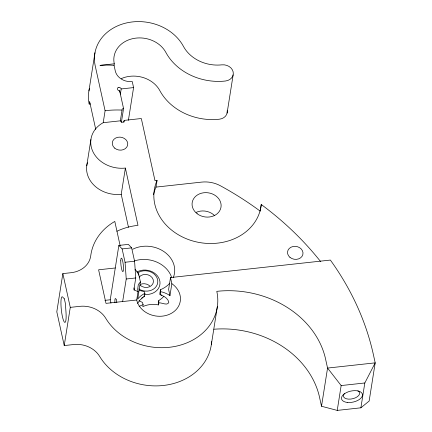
<?xml version="1.0" encoding="UTF-8"?>
<svg xmlns="http://www.w3.org/2000/svg" width="432" height="432" viewBox="0 0 432 432"><rect width="100%" height="100%" fill="white"/><g stroke="black" fill="none" stroke-linecap="round" stroke-linejoin="round"><path stroke-width="0.65" d="M90.909 139.525L86.751 165.78M88.922 90.936L94.97 52.753M90.45 103.934L89.176 104.074L89.597 101.423L95.747 129.384M120.161 245.808L114.799 221.427A60.804 50.706 9 0 0 90.742 255.76A24.322 20.282 9 0 1 71.091 272.705L62.851 273.607L56.803 311.796L64.228 345.568L73.688 344.531A24.322 20.282 9 0 1 99.646 356.4A59.611 49.707 9 0 0 164.77 385.306A59.611 49.707 9 0 0 211.653 341.615M64.228 345.568L70.276 307.379L62.851 273.607M116.894 231.26A60.804 50.706 9 0 1 137.975 225.337L125.383 168.07A29.387 24.505 9 0 1 93.015 151.886A29.387 24.505 9 0 1 103.205 122.693L105.095 110.759L95.229 65.885A46.845 39.064 9 0 1 126.9 22.842A46.845 39.064 9 0 1 183.443 46.386A35.332 29.462 9 0 0 221.843 64.843A9.731 8.111 9 0 1 233.15 71.89A9.731 8.111 9 0 1 225.401 81.022A54.788 45.689 9 0 1 165.856 52.402A27.383 22.837 9 0 0 132.797 38.637A27.383 22.837 9 0 0 114.28 63.801L114.043 65.318L115.285 70.956A14.591 12.172 9 0 0 132.241 81.529L133.58 87.593L128.39 120.334M119.432 92.086L119.642 90.774L123.557 108.572L121.376 122.326M120.361 94.187L121.192 88.949A1.944 1.62 9 0 0 118.93 87.539M320.614 261.587A318.703 265.761 9 0 0 261.247 204.509A53.995 45.025 9 0 1 196.171 241.855A53.995 45.025 9 0 1 157.054 180.468L154.991 180.695L141.318 118.519L124.168 120.398A1.944 1.62 9 0 1 122.618 122.224A1.944 1.62 9 0 1 120.355 120.814L122.056 110.084A1.993 1.507 34.8 0 1 123.557 108.583M123.854 122.369L124.168 120.398M128.461 227.237L121.225 194.324L125.383 168.07M110.965 303.064L110.241 299.776L118.849 245.43L128.374 244.388L131.647 247.871L134.584 261.22L135.756 277.96L133.866 289.894L138.04 291.616L136.712 300.008L105.986 303.367L98.604 269.8L115.279 267.975M122.661 301.541L126.23 279.002L125.059 262.262L122.121 248.913L118.849 245.43M138.434 275.173L138.64 273.845L135.038 269.212M138.64 273.845L140.416 281.907L137.684 299.144A22.135 18.457 9 0 1 144.904 293.371L144.169 291.476A27.243 22.718 9 0 1 139.444 290.385M153.571 194.686A53.995 45.025 9 0 1 156.001 187.099L157.054 180.468M139.012 300.769L142.436 302.416A7.641 1.836 77 0 0 143.122 304.609L142.803 306.628A22.135 18.457 9 0 1 158.495 304.911L158.814 302.891A7.641 0.756 -89.7 0 1 158.749 300.629L161.962 298.258L163.825 296.276M144.904 293.371L144.412 296.449L143.64 296.93A22.167 18.484 9 0 0 143.149 297.194L139.774 300.262L137.619 303.421M158.749 300.629L158.495 304.911M169.555 283.446A27.243 22.718 9 0 1 160.483 289.694L159.943 293.074A7.641 0.756 -89.7 0 1 160.11 294.732C163.777 295.909 167.908 298.231 168.836 302.26C167.659 306.256 161.644 302.303 158.814 302.891M160.11 294.732L160.483 289.694M213.921 329.233A93.625 78.073 9 0 1 319.162 395.647L321.511 406.253L337.23 410.4L360.882 407.813L369.149 401.042L375.197 362.853L373.421 354.764A318.703 265.761 9 0 0 330.372 260.069L170.5 277.565L168.61 289.499L169.954 295.612A22.135 18.457 9 0 0 160.596 291.654M169.954 295.612L171.844 283.678L170.5 277.565M227.092 113.108L233.14 74.92M211.334 344.606L217.382 306.423M261.247 204.509L260.199 211.135A318.708 265.766 9 0 0 220.52 185.83A27.378 22.831 9 0 0 201.582 182.11L156.001 187.099M321.511 406.253L327.559 368.069L325.21 357.464A93.625 78.073 9 0 0 216.794 291.346A59.611 49.707 9 0 1 177.746 345.827A59.611 49.707 9 0 1 105.694 318.211A24.322 20.282 9 0 0 79.742 306.342L70.276 307.379M337.23 410.4L341.161 385.565L327.559 368.069L375.197 362.853L364.819 382.973L360.882 407.813M140.416 281.907L138.316 284.564L137.689 289.219A15.795 7.398 58.5 0 0 138.046 291.622M161.557 295.18L161.811 295.024L161.363 295.132M139.12 306.396L143.122 304.609M141.653 298.112L142.603 297.648M114.28 63.801L99.992 65.367A65.367 34.29 -12.4 0 1 114.043 65.318M121.192 88.949L133.58 87.593M105.095 110.759L109.858 110.236A65.367 34.29 -12.4 0 1 122.056 110.084M103.205 122.693L120.355 120.814M122.121 248.913L131.647 247.871M125.059 262.262L134.584 261.22M126.23 279.002L135.756 277.96M104.906 300.359L110.241 299.776M341.161 385.565L364.819 382.973M133.979 287.885L134.406 289.834M143.64 296.93L144.412 296.449A7.641 1.836 77 0 0 144.153 295.861M116.791 302.519L116.527 299.646L115.576 298.642A5.351 0.918 83.8 0 0 114.928 302.767M171.844 283.678A22.135 18.457 9 0 1 169.889 314.096A22.135 18.457 9 0 1 136.712 300.008M357.858 390.798A8.267 4.336 -12.4 0 1 357.345 396.727A8.267 4.336 -12.4 0 1 346.594 398.844A8.267 4.336 -12.4 0 1 344.515 393.428M196.128 212.382A14.591 12.172 9 0 1 214.731 215.752M140.4 284.386A7.781 6.491 9 0 1 149.823 285.995M137.506 273.056A12.161 10.141 9 0 1 154.024 273.958A12.161 10.141 9 0 1 155.05 287.858A12.161 10.141 9 0 1 138.677 288.916M136.944 271.987A14.591 12.172 9 0 1 159.435 279.504A14.591 12.172 9 0 1 144.655 294.435M132.705 249.242A27.243 22.718 9 0 1 164.295 251.845A27.243 22.718 9 0 1 173.205 277.754M134.222 260.998A27.243 22.718 9 0 1 171.612 277.355M139.12 277.182A7.781 6.491 9 0 1 150.336 275.956A7.781 6.491 9 0 1 151.497 285.547A7.781 6.491 9 0 1 140.087 285.19M119.664 90.855A1.987 1.512 35.8 0 1 117.412 89.073A1.987 1.512 35.8 0 1 118.919 87.48M121.225 194.324A29.387 24.505 9 0 1 87.016 164.241M87.129 163.733A29.387 24.505 9 0 1 87.399 162.729M89.176 104.074A46.845 39.064 9 0 1 89.5 88.371M121.3 78.602A27.383 22.837 9 0 1 159.808 90.59A54.788 45.689 9 0 0 219.353 119.21A9.731 8.111 9 0 0 227.21 110.684M64.373 298.858L62.662 297.038A12.89 2.209 83.8 0 0 61.085 306.979A12.89 2.209 83.8 0 0 64.422 322.137A12.89 2.209 83.8 0 0 65.993 312.196L65.383 303.448L64.373 298.858M120.749 260.82A6.809 1.166 83.8 0 0 122.693 271.593A6.809 1.166 83.8 0 0 122.915 262.197A6.809 1.166 83.8 0 0 120.749 260.82M347.215 402.424A10.703 5.616 -12.4 0 0 362.475 394.621A10.703 5.616 -12.4 0 0 346.216 392.71A10.703 5.616 -12.4 0 0 347.215 402.424M197.203 213.759A14.591 12.172 9 0 0 220.898 207.716A14.591 12.172 9 0 0 201.658 193.147A14.591 12.172 9 0 0 197.203 213.759M289.969 257.359A7.781 6.491 9 0 0 302.816 254.691A7.781 6.491 9 0 0 293.015 246.515A7.781 6.491 9 0 0 289.969 257.359M114.707 148.138A7.781 6.491 9 0 0 127.559 145.471A7.781 6.491 9 0 0 117.752 137.295A7.781 6.491 9 0 0 114.707 148.138"/></g></svg>
